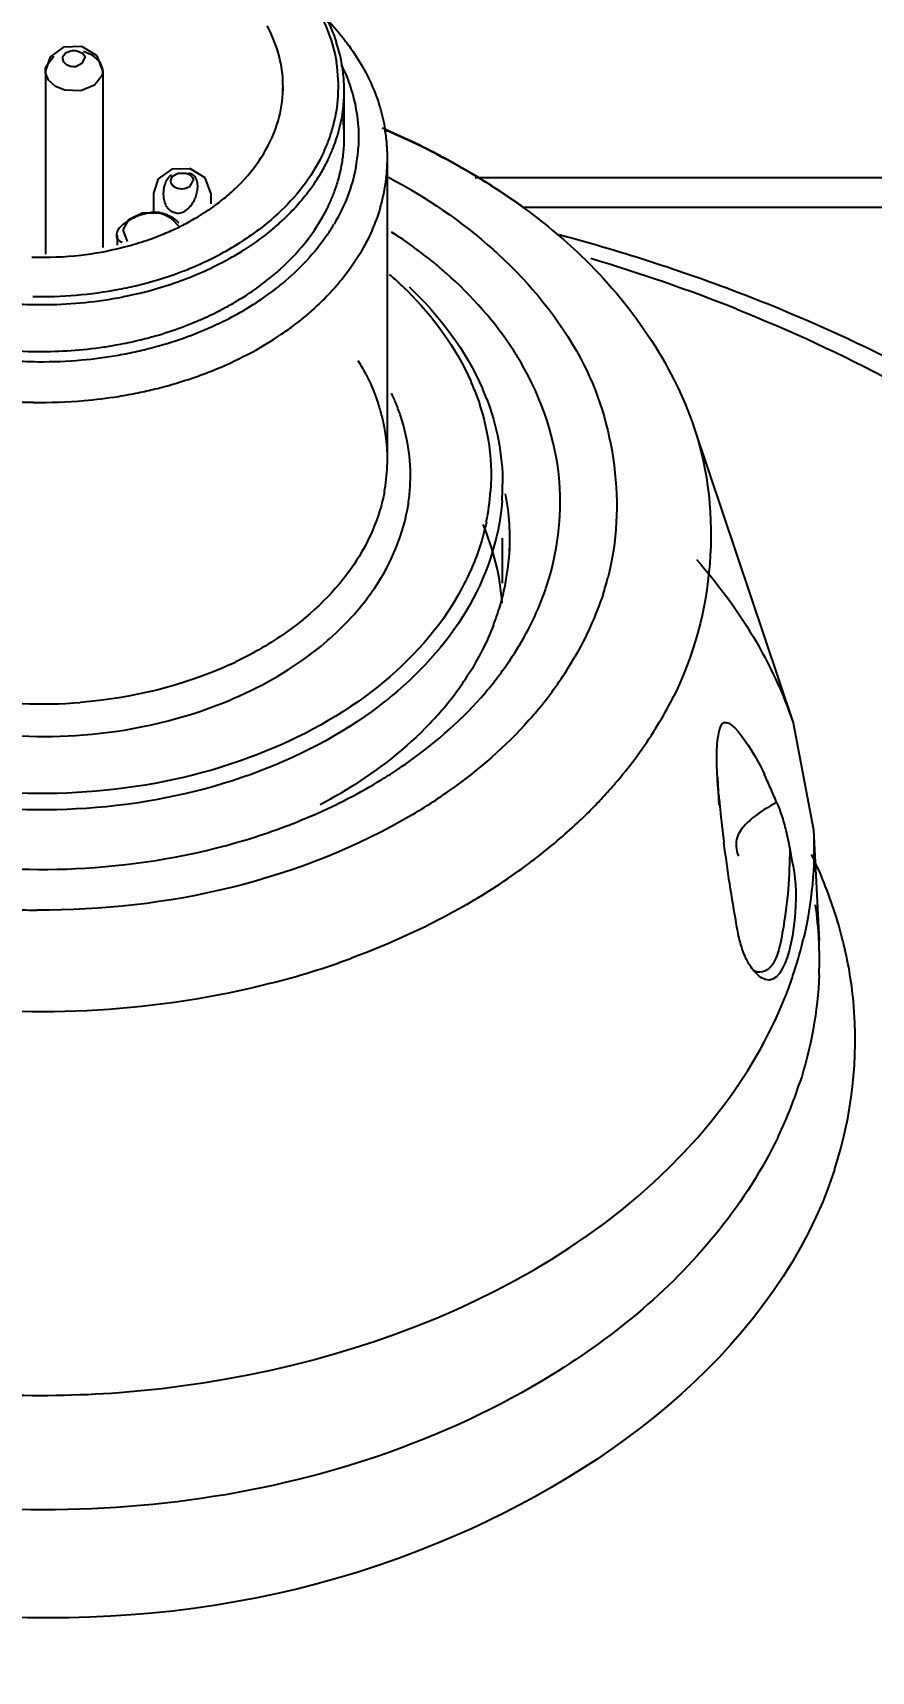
# Model space of a CAD drawing. Header units: millimetres. Extents: x 0 to 10500, y 0 to 7425.
# Drawn here: x 6885.64 to 6900.19, y 4803.31 to 4831.74 of the extents above; entities that cross this region are included whole.
import ezdxf

# ---------------------------------------------------------------- set-up
doc = ezdxf.new("R2010")
doc.units = ezdxf.units.MM
doc.header["$LTSCALE"] = 577.5
doc.layers.get('0').update_dxf_attribs({"linetype": 'CONTINUOUS'})
doc.styles.add('TEXTSTYLE_2', font='txt', dxfattribs={"width": 0.8})
doc.styles.add('TEXTSTYLE_3', font='txt')
doc.dimstyles.new('DIMSTYLE_1', dxfattribs={"dimtxt": 75, "dimasz": 3.5, "dimexe": 1.5, "dimexo": 1.5, "dimgap": 18.75, "dimtad": 1, "dimdec": 1, "dimtxsty": 'TEXTSTYLE_2', "dimblk": '_FILLED', "dimblk1": '_FILLED', "dimblk2": '_FILLED', "dimcen": 0.09, "dimadec": 1, "dimazin": 2, "dimtp": 0.1, "dimtm": 0.1, "dimtfac": 1, "dimtdec": 1, "dimtofl": 0, "dimtmove": 0, "dimatfit": 3, "dimldrblk": '_FILLED', "dimfxl": 1, "dimtolj": 1, "dimarcsym": 0})
doc.dimstyles.new('DIMSTYLE_2', dxfattribs={"dimtxt": 75, "dimasz": 3.5, "dimexe": 1.5, "dimexo": 1.5, "dimgap": 18.75, "dimtad": 1, "dimdec": 1, "dimtxsty": 'TEXTSTYLE_3', "dimblk": '_FILLED', "dimblk1": '_FILLED', "dimblk2": '_FILLED', "dimcen": 0.09, "dimadec": 1, "dimazin": 2, "dimtp": 0.1, "dimtm": 0.1, "dimtfac": 1, "dimtdec": 1, "dimtofl": 0, "dimtmove": 0, "dimatfit": 3, "dimldrblk": '_FILLED', "dimfxl": 1, "dimtolj": 1, "dimarcsym": 0})

# ---------------------------------------------------------------- blocks, each defined once
blk = doc.blocks.new('_FILLED')
at = {"color": 0, "linetype": 'ByBlock'}
blk.add_solid([(0, 0), (-1, 0.2143), (-1, -0.2143)], dxfattribs=at)
blk = doc.blocks.new('*D2')
at = {"color": 2, "linetype": 'Continuous', "transparency": 16777216}
for p, q in [((6517.065, 6087.821), (7463.502, 6087.821)), ((7463.502, 6087.821), (7483.752, 6087.821)), ((7482.252, 6087.821), (7482.252, 5215.996)), ((7482.252, 4344.171), (7482.252, 5215.996)), ((7017.542, 4344.171), (7463.502, 4344.171)), ((7463.502, 4344.171), (7483.752, 4344.171))]:
    blk.add_line(p, q, dxfattribs=at)
at = {"color": 2, "linetype": 'Continuous', "transparency": 16777216, "xscale": 3.5, "yscale": 3.5, "zscale": 3.5}
for p, rotation in [((7482.252, 6087.821), 90), ((7482.252, 4344.171), 270)]:
    blk.add_blockref('_FILLED', p, dxfattribs=dict(at, rotation=rotation))
at = {"color": 2, "linetype": 'Continuous', "transparency": 16777216, "insert": (7388.502, 5215.996), "char_height": 75, "width": 360, "attachment_point": 2, "rotation": 90, "line_spacing_factor": 0.9, "style": 'TEXTSTYLE_2'}
blk.add_mtext('(1743)', dxfattribs=at)
blk = doc.blocks.new('*D17')
at = {"color": 2, "linetype": 'Continuous', "transparency": 16777216}
for p, q in [((7146.126, 4918.703), (7146.126, 3926.057)), ((6009.296, 4317.671), (6009.296, 3926.057)), ((6009.296, 3926.057), (6009.296, 3905.807)), ((7146.126, 3926.057), (7146.126, 3905.807)), ((6009.296, 3907.307), (6577.711, 3907.307)), ((7146.126, 3907.307), (6577.711, 3907.307))]:
    blk.add_line(p, q, dxfattribs=at)
at = {"color": 2, "linetype": 'Continuous', "transparency": 16777216, "xscale": 3.5, "yscale": 3.5, "zscale": 3.5, "rotation": 180}
blk.add_blockref('_FILLED', (6009.296, 3907.307), dxfattribs=at)
at = {"color": 2, "linetype": 'Continuous', "transparency": 16777216, "xscale": 3.5, "yscale": 3.5, "zscale": 3.5}
blk.add_blockref('_FILLED', (7146.126, 3907.307), dxfattribs=at)
at = {"color": 2, "linetype": 'Continuous', "transparency": 16777216, "insert": (6577.711, 4001.057), "char_height": 75, "width": 300, "attachment_point": 2, "line_spacing_factor": 0.9, "style": 'TEXTSTYLE_3'}
blk.add_mtext('1137', dxfattribs=at)
blk = doc.blocks.new('*D25')
at = {"color": 2, "linetype": 'Continuous', "transparency": 16777216}
for p, q in [((6515.796, 4870.171), (7272.499, 4870.171)), ((7272.499, 4870.171), (7292.749, 4870.171)), ((7291.249, 4870.171), (7291.249, 4718.171)), ((7291.249, 4566.171), (7291.249, 4718.171)), ((6515.796, 4566.171), (7272.499, 4566.171)), ((7272.499, 4566.171), (7292.749, 4566.171))]:
    blk.add_line(p, q, dxfattribs=at)
at = {"color": 2, "linetype": 'Continuous', "transparency": 16777216, "xscale": 3.5, "yscale": 3.5, "zscale": 3.5}
for p, rotation in [((7291.249, 4870.171), 90), ((7291.249, 4566.171), 270)]:
    blk.add_blockref('_FILLED', p, dxfattribs=dict(at, rotation=rotation))
at = {"color": 2, "linetype": 'Continuous', "transparency": 16777216, "insert": (7197.499, 4718.171), "char_height": 75, "width": 75, "attachment_point": 2, "rotation": 90, "line_spacing_factor": 0.9, "style": 'TEXTSTYLE_3'}
blk.add_mtext('C', dxfattribs=at)

msp = doc.modelspace()

# ---------------------------------------------------------------- linework, layer by layer
at = {"color": 6, "linetype": 'Continuous'}
for p, q in [((6885.939, 4831.327), (6885.856, 4831.081)), ((6886.001, 4831.33), (6885.869, 4831.16)), ((6886.17, 4831.491), (6885.939, 4831.327)), ((6886.156, 4831.29), (6886.16, 4831.322)), ((6886.16, 4831.322), (6886.175, 4831.354)), ((6886.489, 4831.507), (6886.17, 4831.491)), ((6886.175, 4831.354), (6886.2, 4831.381)), ((6886.2, 4831.381), (6886.224, 4831.399)), ((6886.224, 4831.399), (6886.252, 4831.414)), ((6886.252, 4831.414), (6886.283, 4831.425)), ((6886.283, 4831.425), (6886.328, 4831.433)), ((6886.328, 4831.433), (6886.374, 4831.434)), ((6886.374, 4831.434), (6886.42, 4831.427)), ((6886.42, 4831.427), (6886.502, 4831.39)), ((6886.757, 4831.346), (6886.489, 4831.507)), ((6886.549, 4831.33), (6886.49, 4831.211)), ((6886.502, 4831.39), (6886.549, 4831.33)), ((6886.682, 4831.349), (6886.516, 4831.416)), ((6886.801, 4831.242), (6886.682, 4831.349)), ((6886.856, 4831.081), (6886.757, 4831.346)), ((6885.856, 4831.087), (6885.86, 4831.124)), ((6885.856, 4831.081), (6885.856, 4831.087)), ((6885.856, 4831.069), (6885.856, 4831.081)), ((6885.856, 4831.081), (6885.856, 4827.901)), ((6885.858, 4831.051), (6885.856, 4831.069)), ((6885.911, 4830.92), (6885.858, 4831.051)), ((6885.86, 4831.124), (6885.869, 4831.16)), ((6886.175, 4831.232), (6886.156, 4831.29)), ((6886.223, 4831.187), (6886.175, 4831.232)), ((6886.292, 4831.159), (6886.223, 4831.187)), ((6886.337, 4831.152), (6886.292, 4831.159)), ((6886.384, 4831.153), (6886.337, 4831.152)), ((6886.49, 4831.211), (6886.384, 4831.153)), ((6886.854, 4831.111), (6886.801, 4831.242)), ((6886.852, 4831.038), (6886.856, 4831.075)), ((6886.855, 4831.093), (6886.854, 4831.111)), ((6886.856, 4831.075), (6886.855, 4831.093)), ((6886.856, 4831.081), (6886.856, 4828.015)), ((6886.029, 4830.813), (6885.911, 4830.92)), ((6886.196, 4830.746), (6886.029, 4830.813)), ((6886.71, 4830.832), (6886.47, 4830.737)), ((6886.843, 4831.002), (6886.71, 4830.832)), ((6886.843, 4831.002), (6886.852, 4831.038)), ((6889.98, 4830.677), (6889.981, 4830.782)), ((6886.47, 4830.737), (6886.196, 4830.746)), ((6891.044, 4829.924), (6891.044, 4830.737)), ((6888.05, 4829.374), (6887.816, 4829.21)), ((6888.371, 4829.385), (6888.05, 4829.374)), ((6888.632, 4829.226), (6888.364, 4829.387)), ((6891.794, 4824.338), (6891.794, 4829.571)), ((6887.816, 4829.21), (6887.73, 4828.961)), ((6888.03, 4829.17), (6888.065, 4829.253)), ((6888.03, 4829.17), (6888.035, 4829.141)), ((6888.035, 4829.141), (6888.049, 4829.114)), ((6888.049, 4829.114), (6888.071, 4829.088)), ((6888.065, 4829.253), (6888.16, 4829.306)), ((6888.071, 4829.088), (6888.099, 4829.067)), ((6888.099, 4829.067), (6888.13, 4829.05)), ((6888.13, 4829.05), (6888.17, 4829.038)), ((6888.16, 4829.306), (6888.294, 4829.307)), ((6888.35, 4829.065), (6888.268, 4829.034)), ((6888.294, 4829.307), (6888.357, 4829.283)), ((6888.428, 4829.196), (6888.35, 4829.065)), ((6888.357, 4829.283), (6888.406, 4829.24)), ((6888.406, 4829.24), (6888.427, 4829.197)), ((6888.73, 4828.961), (6888.632, 4829.226)), ((6887.73, 4828.961), (6887.73, 4828.643)), ((6888.219, 4829.032), (6888.17, 4829.038)), ((6888.268, 4829.034), (6888.219, 4829.032)), ((6888.73, 4828.961), (6888.73, 4828.775)), ((6887.209, 4828.326), (6887.309, 4828.508)), ((6887.309, 4828.508), (6887.536, 4828.62)), ((6887.536, 4828.62), (6887.835, 4828.619)), ((6887.835, 4828.619), (6887.933, 4828.586)), ((6887.898, 4828.607), (6887.867, 4828.615)), ((6887.926, 4828.598), (6887.898, 4828.607)), ((6887.952, 4828.59), (6887.926, 4828.598)), ((6887.933, 4828.586), (6888.018, 4828.539)), ((6887.974, 4828.581), (6887.952, 4828.59)), ((6887.995, 4828.572), (6887.974, 4828.581)), ((6888.013, 4828.563), (6887.995, 4828.572)), ((6888.03, 4828.554), (6888.013, 4828.563)), ((6888.018, 4828.539), (6888.086, 4828.479)), ((6888.044, 4828.546), (6888.03, 4828.554)), ((6888.058, 4828.538), (6888.044, 4828.546)), ((6888.07, 4828.531), (6888.058, 4828.538)), ((6888.081, 4828.524), (6888.07, 4828.531)), ((6888.09, 4828.517), (6888.081, 4828.524)), ((6888.086, 4828.479), (6888.189, 4828.363)), ((6888.099, 4828.511), (6888.09, 4828.517)), ((6888.107, 4828.505), (6888.099, 4828.511)), ((6888.114, 4828.499), (6888.107, 4828.505)), ((6888.121, 4828.494), (6888.114, 4828.499)), ((6888.127, 4828.489), (6888.121, 4828.494)), ((6888.132, 4828.484), (6888.127, 4828.489)), ((6888.137, 4828.48), (6888.132, 4828.484)), ((6888.141, 4828.476), (6888.137, 4828.48)), ((6887.108, 4828.056), (6887.108, 4828.23)), ((6887.28, 4828.123), (6887.209, 4828.326)), ((6888.145, 4828.472), (6888.141, 4828.476)), ((6888.149, 4828.469), (6888.145, 4828.472)), ((6888.152, 4828.465), (6888.149, 4828.469)), ((6888.155, 4828.462), (6888.152, 4828.465)), ((6888.157, 4828.46), (6888.155, 4828.462)), ((6888.16, 4828.457), (6888.157, 4828.46)), ((6888.162, 4828.455), (6888.16, 4828.457)), ((6888.164, 4828.453), (6888.162, 4828.455)), ((6888.166, 4828.451), (6888.164, 4828.453)), ((6888.168, 4828.449), (6888.166, 4828.451)), ((6888.169, 4828.447), (6888.168, 4828.449)), ((6888.17, 4828.446), (6888.169, 4828.447)), ((6897.12, 4824.884), (6898.837, 4819.766)), ((6893.794, 4822.193), (6893.794, 4822.97)), ((6893.919, 4822.745), (6893.919, 4822.97)), ((6898.837, 4819.766), (6899.191, 4817.909)), ((6897.551, 4818.338), (6897.527, 4818.825)), ((6899.191, 4817.909), (6899.286, 4815.99)), ((6898.113, 4815.517), (6898.106, 4815.527))]:
    msp.add_line(p, q, dxfattribs=at)
at = {"color": 7, "linetype": 'Continuous'}
for p, q in [((6893.315, 4829.234), (6914.582, 4829.234)), ((6894.132, 4828.716), (6914.513, 4828.716))]:
    msp.add_line(p, q, dxfattribs=at)
at = {"color": 6, "linetype": 'Continuous'}
for centre, radius, start, end in [((6887.556, 4828.884), 4.436, 39.4598, 45.7401), ((6887.779, 4829.071), 4.145, 36.8627, 39.4171), ((6888.332, 4830.727), 2.713, 4.7487, 18.4882), ((6888.365, 4830.81), 2.578, 356.1188, 9.4238), ((6888.18, 4829.818), 3.131, 23.6449, 25.9082), ((6887.869, 4830.809), 2.112, 356.7212, 359.2888), ((6887.874, 4830.809), 2.107, 359.289, 2.6465), ((6888.409, 4830.736), 2.635, 0.0185, 4.6904), ((6887.823, 4830.814), 2.158, 341.9062, 356.6657), ((6888.29, 4830.816), 2.654, 345.2324, 356.0968), ((6888.42, 4830.737), 2.624, 353.2723, 0.0165), ((6888.273, 4830.764), 2.773, 340.9948, 349.0098), ((6888.383, 4830.741), 2.662, 349.0401, 353.2655), ((6888.432, 4829.925), 2.612, 0.0087, 6.9881), ((6888.179, 4830.844), 2.769, 339.9998, 345.2627), ((6888.422, 4829.925), 2.622, 356.063, 0.0013), ((6886.659, 4818.134), 12.973, 62.1608, 67.1119), ((6888.732, 4829.564), 3.062, 7.1845, 9.4448), ((6886.598, 4817.811), 13.284, 66.1633, 67.1114), ((6888.758, 4829.567), 3.036, 4.7417, 7.1845), ((6886.828, 4818.321), 12.724, 62.7849, 66.1814), ((6888.074, 4830.882), 2.88, 335.5613, 339.9981), ((6888.071, 4830.837), 2.988, 334.3792, 338.1927), ((6888.155, 4830.803), 2.898, 338.1983, 341.03), ((6888.372, 4829.93), 2.672, 351.1087, 353.6144), ((6888.397, 4829.927), 2.647, 353.6148, 356.0647), ((6888.534, 4829.925), 2.76, 351.3957, 356.0863), ((6888.788, 4829.569), 3.006, 0.0272, 4.7446), ((6887.922, 4830.911), 3.155, 329.8056, 332.0755), ((6887.988, 4830.876), 3.08, 332.0755, 334.3864), ((6888.311, 4829.94), 2.734, 344.2872, 351.0905), ((6888.486, 4829.932), 2.808, 349.3473, 351.4026), ((6888.798, 4829.57), 2.996, 353.4923, 355.7804), ((6888.809, 4829.569), 2.985, 355.7833, 0.0248), ((6887.177, 4819.1), 11.876, 54.9785, 62.1929), ((6887.749, 4831.015), 3.357, 323.2103, 329.7549), ((6888.212, 4829.968), 2.837, 339.3309, 344.2949), ((6888.739, 4829.578), 3.056, 348.0449, 353.4808), ((6888.122, 4830.002), 2.933, 335.4344, 339.3354), ((6888.644, 4829.597), 3.153, 343.6804, 348.0482), ((6887.606, 4819.736), 11.109, 54.0293, 54.9094), ((6886.269, 4832.273), 4.341, 296.9966, 300.5461), ((6886.365, 4832.108), 4.15, 300.5538, 302.9104), ((6886.467, 4831.951), 3.964, 302.9056, 305.801), ((6887.063, 4831.62), 4.274, 309.9117, 313.0847), ((6886.082, 4832.672), 4.782, 290.4515, 293.8298), ((6886.171, 4832.466), 4.558, 293.8496, 295.58), ((6886.204, 4832.397), 4.482, 295.5806, 297.0088), ((6887.897, 4830.182), 3.452, 325.7229, 329.3306), ((6887.208, 4821.079), 8.581, 56.2082, 57.123), ((6887.512, 4821.52), 8.046, 50.4915, 56.2606), ((6886.665, 4797.8), 31.499, 68.7324, 75.078), ((6885.818, 4833.516), 5.668, 276.5962, 283.9279), ((6885.87, 4833.296), 5.442, 283.9523, 286.0893), ((6885.946, 4833.039), 5.174, 286.0675, 290.4422), ((6886.198, 4832.901), 5.678, 297.8477, 302.3747), ((6886.463, 4832.451), 5.3, 299.0901, 301.9725), ((6888.25, 4821.958), 8.077, 47.401, 48.2186), ((6885.795, 4833.728), 5.881, 268.3027, 276.5762), ((6885.979, 4833.564), 6.374, 290.174, 292.4686), ((6886.038, 4833.422), 6.22, 292.4731, 293.5639), ((6885.863, 4833.546), 6.404, 294.5515, 295.5037), ((6886.248, 4832.859), 5.762, 293.8488, 295.6902), ((6885.93, 4833.406), 6.249, 295.5019, 296.8689), ((6886.301, 4832.749), 5.639, 295.6908, 297.2895), ((6886.006, 4833.256), 6.082, 296.8703, 297.8886), ((6886.363, 4832.629), 5.504, 297.2884, 299.0974), ((6886.997, 4830.886), 4.377, 308.3668, 312.2057), ((6887.87, 4821.964), 7.476, 48.5993, 50.4391), ((6886.796, 4799.123), 29.942, 68.3189, 73.4463), ((6885.856, 4833.937), 6.767, 280.9227, 283.7656), ((6885.886, 4833.827), 6.653, 283.7468, 290.1521), ((6885.975, 4833.551), 6.505, 285.8129, 290.1386), ((6886.074, 4833.273), 6.21, 290.1594, 291.5788), ((6886.127, 4833.14), 6.067, 291.5801, 292.6478), ((6886.179, 4833.015), 5.932, 292.6472, 293.8495), ((6886.696, 4831.272), 4.867, 302.1229, 308.327), ((6886.962, 4831.039), 4.727, 307.4569, 309.4087), ((6887.718, 4822.786), 6.292, 46.7661, 49.1623), ((6887.861, 4822.94), 6.082, 45.4477, 46.7586), ((6885.795, 4834.402), 7.377, 261.6942, 270.0993), ((6885.806, 4834.247), 7.081, 268.6326, 280.8517), ((6885.798, 4834.35), 7.325, 270.0829, 280.3385), ((6885.852, 4834.02), 6.99, 280.3841, 281.5234), ((6885.871, 4833.929), 6.897, 281.5233, 283.3324), ((6885.899, 4833.813), 6.779, 283.3296, 285.8287), ((6886.455, 4831.649), 5.313, 299.8194, 301.0238), ((6886.509, 4831.56), 5.209, 301.0239, 302.1817), ((6886.642, 4831.483), 5.274, 300.5618, 305.3892), ((6886.853, 4831.181), 4.906, 305.4227, 307.4544), ((6886.195, 4832.165), 5.891, 292.4161, 293.8481), ((6886.257, 4832.025), 5.739, 293.8489, 295.7258), ((6886.309, 4831.917), 5.619, 295.726, 297.4416), ((6886.361, 4831.818), 5.507, 297.4429, 298.7108), ((6886.396, 4831.897), 5.756, 296.3375, 300.5725), ((6886.407, 4831.734), 5.411, 298.7112, 299.8198), ((6885.974, 4832.749), 6.517, 285.9139, 290.1139), ((6886.103, 4832.39), 6.134, 290.1308, 292.4107), ((6886.142, 4832.432), 6.348, 290.1127, 294.4127), ((6886.257, 4832.174), 6.065, 294.4293, 296.3587), ((6886.591, 4831.474), 5.994, 297.5775, 304.2252), ((6886.904, 4831.004), 5.429, 304.2859, 307.1687), ((6885.792, 4833.586), 7.375, 264.0749, 269.5279), ((6885.797, 4833.559), 7.347, 269.4898, 278.398), ((6885.83, 4833.301), 7.087, 278.439, 280.4685), ((6885.846, 4833.218), 7.003, 280.465, 283.4207), ((6885.846, 4833.401), 7.362, 280.0142, 282.6348), ((6885.888, 4833.213), 7.17, 282.6343, 285.1061), ((6885.875, 4833.094), 6.875, 283.4246, 284.7757), ((6885.9, 4832.999), 6.777, 284.776, 285.9354), ((6885.986, 4832.861), 6.804, 285.0808, 290.0973), ((6889.291, 4823.2), 5.585, 30.5179, 32.7837), ((6885.791, 4833.768), 7.733, 261.8509, 269.557), ((6885.797, 4833.804), 7.769, 269.5151, 275.0729), ((6885.816, 4833.576), 7.54, 275.0857, 280.0092), ((6886.266, 4832.089), 6.689, 291.7959, 297.6007), ((6885.993, 4832.811), 7.461, 285.039, 289.4082), ((6886.118, 4832.449), 7.078, 289.4281, 291.8313), ((6889.268, 4823.944), 4.342, 21.7493, 23.6417), ((6885.792, 4833.781), 8.452, 262.3611, 269.0223), ((6885.797, 4833.815), 8.487, 268.9911, 274.9346), ((6885.815, 4833.576), 8.247, 274.9512, 279.1344), ((6885.839, 4833.427), 8.096, 279.1368, 281.6016), ((6885.873, 4833.259), 7.925, 281.6018, 283.7631), ((6885.91, 4833.106), 7.767, 283.7657, 285.0609), ((6888.58, 4823.934), 3.634, 22.2215, 25.3699), ((6889.375, 4823.807), 4.434, 21.0327, 23.414), ((6888.625, 4824.308), 3.172, 14.6793, 18.4296), ((6888.685, 4824.323), 3.11, 10.608, 14.6793), ((6888.717, 4823.989), 3.486, 18.2884, 22.226), ((6888.726, 4824.331), 3.068, 7.8687, 10.6043), ((6888.768, 4824.337), 3.026, 0.0892, 7.8779), ((6888.786, 4824.337), 3.008, 351.2918, 0.0176), ((6888.751, 4824.342), 3.043, 349.2448, 351.2953), ((6888.98, 4824.055), 3.214, 351.3051, 356.379), ((6889.648, 4824.06), 3.946, 348.2072, 356.0693), ((6889.814, 4823.912), 3.98, 355.7833, 0.0248), ((6889.809, 4822.967), 4.11, 7.0548, 10.8774), ((6889.846, 4822.973), 4.073, 359.9609, 7.0468), ((6889.826, 4822.972), 4.093, 357.2981, 359.9631), ((6889.78, 4822.975), 4.139, 349.0358, 357.2858), ((6889.039, 4824.268), 4.593, 329.3083, 336.1487), ((6890.107, 4823.712), 5.695, 342.4997, 345.464), ((6887.98, 4824.534), 4.334, 319.2469, 325.9895), ((6889.698, 4822.991), 4.223, 344.1932, 349.0441), ((6889.912, 4823.676), 4.893, 338.6334, 341.6284), ((6887.564, 4824.894), 4.884, 312.2307, 319.2385), ((6889.546, 4823.038), 4.381, 338.908, 341.9316), ((6889.641, 4823.006), 4.281, 341.939, 344.1987), ((6887.191, 4825.302), 5.437, 306.5507, 312.2544), ((6886.286, 4826.823), 6.65, 294.6966, 295.6328), ((6887.008, 4825.541), 5.737, 305.4853, 306.5924), ((6889.454, 4824.136), 6.456, 322.014, 330.0672), ((6888.609, 4823.542), 5.449, 319.6219, 327.3701), ((6888.758, 4824.348), 6.234, 319.4368, 322.6336), ((6888.896, 4824.242), 6.06, 322.6447, 323.4979), ((6888.982, 4824.178), 5.952, 323.4952, 325.2627), ((6885.795, 4828.54), 8.445, 260.8072, 274.5272), ((6887.451, 4825.588), 6.942, 307.1814, 308.5362), ((6888.26, 4823.833), 5.903, 316.3312, 319.668), ((6889.1, 4824.411), 6.904, 318.2518, 322.0319), ((6890.367, 4823.454), 7.163, 327.5942, 331.7822), ((6890.605, 4823.325), 6.893, 331.7996, 333.3405), ((6889.996, 4823.691), 7.604, 323.2213, 327.5913), ((6887.33, 4825.913), 8.36, 303.7811, 305.397), ((6889.629, 4823.964), 8.061, 319.4668, 323.2265), ((6887.184, 4826.133), 8.624, 301.5643, 303.7781), ((6885.528, 4813.013), 14.087, 23.5772, 24.6093), ((6886.797, 4825.685), 8.273, 297.557, 301.553), ((6887.472, 4826.224), 9.348, 303.5033, 305.3213), ((6889.352, 4824.199), 8.424, 317.1648, 319.4772), ((6916.073, 4820.207), 18.605, 185.1686, 185.9725), ((6883.284, 4812.033), 16.536, 22.5995, 23.5812), ((6887.234, 4826.585), 9.781, 300.7311, 303.4963), ((6888.91, 4824.622), 9.037, 313.5457, 315.2705), ((6889.131, 4824.404), 8.726, 315.2696, 317.1654), ((6923.006, 4820.886), 25.571, 185.8688, 187.1809), ((6886.226, 4828.039), 10.76, 286.8228, 293.5289), ((6888.462, 4825.104), 9.694, 307.9594, 313.5009), ((6888.049, 4825.622), 10.356, 306.3481, 308.0025), ((6891.922, 4813.984), 8.037, 22.4677, 25.8024), ((6885.796, 4829.915), 12.691, 261.6966, 273.3844), ((6887.615, 4826.228), 11.101, 300.0244, 306.2954), ((6892.289, 4814.131), 7.641, 14.0229, 22.5017), ((6892.54, 4815.66), 6.753, 2.801, 8.0772), ((6885.8, 4830.312), 13.795, 268.0589, 269.6211), ((6892.152, 4817.636), 7.052, 341.9315, 346.8234), ((6892.532, 4815.661), 6.762, 357.7864, 2.7946), ((6892.706, 4814.238), 7.211, 5.5039, 13.9954), ((6886.175, 4829.268), 14.474, 284.3907, 290.1356), ((6891.988, 4817.688), 7.224, 339.7434, 341.9363), ((6891.993, 4815.782), 7.317, 338.4663, 341.929), ((6891.671, 4815.91), 7.664, 334.271, 338.46)]:
    msp.add_arc(centre, radius, start, end, dxfattribs=at)
for points in [[(6890.546, 4832.211), (6890.723, 4831.911), (6890.852, 4831.575), (6890.909, 4831.232)], [(6889.979, 4830.906), (6889.964, 4831.239), (6889.863, 4831.574), (6889.705, 4831.866)], [(6891.048, 4831.074), (6891.23, 4830.659), (6891.318, 4830.188), (6891.288, 4829.737)], [(6889.209, 4829.095), (6889.503, 4829.387), (6889.747, 4829.75), (6889.875, 4830.143)], [(6890.696, 4829.691), (6890.519, 4829.302), (6890.254, 4828.947), (6889.944, 4828.652)], [(6892.647, 4829.637), (6893.163, 4829.371), (6893.662, 4829.068), (6894.132, 4828.727)], [(6891.246, 4829.413), (6891.181, 4829.065), (6891.047, 4828.726), (6890.867, 4828.421)], [(6891.815, 4829.235), (6892.465, 4828.889), (6893.083, 4828.471), (6893.631, 4827.98)], [(6889.937, 4827.644), (6890.288, 4827.963), (6890.593, 4828.351), (6890.789, 4828.782)], [(6894.132, 4828.727), (6894.489, 4828.467), (6894.832, 4828.185), (6895.152, 4827.879)], [(6890.75, 4828.238), (6890.532, 4827.918), (6890.261, 4827.632), (6889.962, 4827.387)], [(6893.717, 4827.903), (6894.282, 4827.384), (6894.78, 4826.773), (6895.144, 4826.097)], [(6895.152, 4827.879), (6896.015, 4827.053), (6896.74, 4826.016), (6897.12, 4824.884)], [(6890.92, 4827.365), (6890.701, 4827.111), (6890.451, 4826.881), (6890.183, 4826.678)], [(6893.986, 4826.224), (6893.664, 4826.725), (6893.26, 4827.178), (6892.813, 4827.571)], [(6892.128, 4827.274), (6892.589, 4826.82), (6892.986, 4826.279), (6893.245, 4825.686)], [(6892.169, 4827.332), (6892.699, 4826.837), (6893.156, 4826.235), (6893.444, 4825.569)], [(6903.286, 4824.48), (6901.663, 4825.557), (6899.905, 4826.446), (6898.091, 4827.154)], [(6897.858, 4826.947), (6899.705, 4826.211), (6901.491, 4825.276), (6903.118, 4824.133)], [(6894.78, 4823.947), (6894.722, 4824.677), (6894.473, 4825.405), (6894.102, 4826.036)], [(6895.144, 4826.097), (6895.75, 4824.969), (6895.941, 4823.523), (6895.62, 4822.283)], [(6893.301, 4825.553), (6893.521, 4825), (6893.625, 4824.384), (6893.585, 4823.789)], [(6893.514, 4825.399), (6893.694, 4824.928), (6893.794, 4824.417), (6893.794, 4823.914)], [(6892.187, 4823.852), (6892.214, 4824.265), (6892.156, 4824.69), (6892.027, 4825.083)], [(6897.12, 4824.884), (6897.614, 4823.409), (6897.462, 4821.622), (6896.764, 4820.232)], [(6894.556, 4822.134), (6894.748, 4822.712), (6894.828, 4823.34), (6894.78, 4823.947)], [(6891.741, 4823.774), (6891.656, 4823.326), (6891.465, 4822.89), (6891.21, 4822.512)], [(6891.573, 4822.11), (6891.865, 4822.545), (6892.078, 4823.051), (6892.157, 4823.569)], [(6893.783, 4823.619), (6893.734, 4822.95), (6893.504, 4822.281), (6893.159, 4821.705)], [(6893.785, 4821.845), (6893.754, 4822.312), (6893.638, 4822.778), (6893.455, 4823.209)], [(6891.21, 4822.512), (6890.903, 4822.056), (6890.494, 4821.663), (6890.047, 4821.345)], [(6897.16, 4822.603), (6897.888, 4821.78), (6898.488, 4820.808), (6898.837, 4819.766)], [(6895.538, 4822), (6895.412, 4821.624), (6895.247, 4821.259), (6895.049, 4820.915)], [(6892.988, 4821.923), (6892.619, 4821.3), (6892.102, 4820.756), (6891.527, 4820.315)], [(6893.159, 4821.705), (6892.803, 4821.112), (6892.317, 4820.589), (6891.776, 4820.158)], [(6893.874, 4820.786), (6894.113, 4821.13), (6894.316, 4821.503), (6894.469, 4821.894)], [(6890.047, 4821.345), (6889.768, 4821.147), (6889.47, 4820.975), (6889.163, 4820.827)], [(6888.834, 4820.073), (6889.364, 4820.276), (6889.877, 4820.54), (6890.339, 4820.869)], [(6889.064, 4820.781), (6888.251, 4820.407), (6887.354, 4820.192), (6886.462, 4820.122)], [(6891.527, 4820.315), (6890.882, 4819.821), (6890.145, 4819.438), (6889.383, 4819.158)], [(6892.173, 4819.099), (6892.657, 4819.443), (6893.108, 4819.843), (6893.494, 4820.294)], [(6886.519, 4819.559), (6887.307, 4819.621), (6888.096, 4819.791), (6888.834, 4820.073)], [(6891.647, 4820.057), (6890.979, 4819.55), (6890.216, 4819.159), (6889.428, 4818.874)], [(6897.573, 4819.691), (6897.688, 4820.044), (6898.181, 4819.217), (6898.335, 4818.88)], [(6892.53, 4819.757), (6892.116, 4819.323), (6891.637, 4818.948), (6891.126, 4818.635)], [(6894.251, 4819.814), (6893.843, 4819.357), (6893.376, 4818.95), (6892.877, 4818.597)], [(6884.356, 4819.645), (6885.069, 4819.535), (6885.8, 4819.502), (6886.519, 4819.559)], [(6889.383, 4819.158), (6887.704, 4818.543), (6885.806, 4818.393), (6884.042, 4818.681)], [(6889.428, 4818.874), (6887.719, 4818.257), (6885.79, 4818.109), (6883.997, 4818.401)], [(6890.521, 4818.173), (6890.927, 4818.35), (6891.321, 4818.554), (6891.698, 4818.785)], [(6892.232, 4818.178), (6890.304, 4817.031), (6887.953, 4816.502), (6885.709, 4816.517)], [(6886.545, 4817.247), (6887.489, 4817.302), (6888.435, 4817.465), (6889.34, 4817.739)], [(6897.856, 4816.258), (6897.772, 4816.734), (6897.696, 4817.211), (6897.636, 4817.69)], [(6899.191, 4817.909), (6899.222, 4817.28), (6899.162, 4816.641), (6899.019, 4816.028)], [(6893.17, 4816.616), (6892.53, 4816.245), (6891.852, 4815.934), (6891.158, 4815.679)], [(6899.289, 4815.399), (6899.264, 4814.761), (6899.147, 4814.12), (6898.949, 4813.512)], [(6889.772, 4815.248), (6887.816, 4814.745), (6885.727, 4814.629), (6883.723, 4814.884)], [(6897.632, 4813.13), (6898.102, 4813.756), (6898.495, 4814.453), (6898.766, 4815.187)], [(6899.555, 4812.01), (6899.859, 4812.941), (6899.977, 4813.955), (6899.883, 4814.93)], [(6898.575, 4812.583), (6898.3, 4812.013), (6897.955, 4811.474), (6897.562, 4810.979)]]:
    msp.add_open_spline(points, degree=3, dxfattribs=at)
for points, knots in [([(6890.695, 4832.069), (6890.737, 4831.991), (6890.814, 4831.834), (6890.877, 4831.67), (6890.905, 4831.588)], [0, 0, 0, 0, 0.504402, 1, 1, 1, 1]), ([(6891.095, 4831.558), (6891.183, 4831.441), (6891.343, 4831.2), (6891.475, 4830.943), (6891.531, 4830.812)], [0, 0, 0, 0, 0.507327, 1, 1, 1, 1]), ([(6891.531, 4830.812), (6891.583, 4830.692), (6891.673, 4830.447), (6891.732, 4830.193), (6891.753, 4830.066)], [0, 0, 0, 0, 0.50431, 1, 1, 1, 1]), ([(6887.909, 4828.96), (6887.909, 4828.987), (6887.914, 4829.042), (6887.927, 4829.095), (6887.936, 4829.12)], [0, 0, 0, 0, 0.505582, 1, 1, 1, 1]), ([(6887.936, 4829.12), (6887.946, 4829.152), (6887.973, 4829.212), (6888.017, 4829.262), (6888.043, 4829.28)], [0, 0, 0, 0, 0.523463, 1, 1, 1, 1]), ([(6888.484, 4829.186), (6888.474, 4829.216), (6888.439, 4829.274), (6888.375, 4829.3), (6888.343, 4829.306)], [0, 0, 0, 0, 0.485791, 1, 1, 1, 1]), ([(6888.491, 4828.986), (6888.498, 4829.02), (6888.505, 4829.088), (6888.495, 4829.156), (6888.484, 4829.186)], [0, 0, 0, 0, 0.526514, 1, 1, 1, 1]), ([(6888.786, 4828.737), (6888.862, 4828.792), (6889.008, 4828.905), (6889.145, 4829.03), (6889.209, 4829.095)], [0, 0, 0, 0, 0.506914, 1, 1, 1, 1]), ([(6887.949, 4828.753), (6887.934, 4828.784), (6887.913, 4828.852), (6887.908, 4828.923), (6887.909, 4828.96)], [0, 0, 0, 0, 0.486811, 1, 1, 1, 1]), ([(6888.321, 4828.682), (6888.342, 4828.7), (6888.382, 4828.741), (6888.413, 4828.789), (6888.427, 4828.814)], [0, 0, 0, 0, 0.489124, 1, 1, 1, 1]), ([(6888.427, 4828.814), (6888.442, 4828.841), (6888.468, 4828.897), (6888.485, 4828.956), (6888.491, 4828.985)], [0, 0, 0, 0, 0.503565, 1, 1, 1, 1]), ([(6890.437, 4829.005), (6890.37, 4828.915), (6890.226, 4828.74), (6890.067, 4828.578), (6889.983, 4828.499)], [0, 0, 0, 0, 0.492823, 1, 1, 1, 1]), ([(6887.5, 4828.576), (6887.461, 4828.562), (6887.385, 4828.531), (6887.314, 4828.492), (6887.28, 4828.471)], [0, 0, 0, 0, 0.50925, 1, 1, 1, 1]), ([(6887.867, 4828.615), (6887.81, 4828.629), (6887.683, 4828.628), (6887.562, 4828.597), (6887.5, 4828.576)], [0, 0, 0, 0, 0.466806, 1, 1, 1, 1]), ([(6888.004, 4828.675), (6887.993, 4828.686), (6887.972, 4828.71), (6887.956, 4828.738), (6887.949, 4828.753)], [0, 0, 0, 0, 0.491658, 1, 1, 1, 1]), ([(6888.118, 4828.617), (6888.096, 4828.62), (6888.054, 4828.634), (6888.019, 4828.66), (6888.004, 4828.675)], [0, 0, 0, 0, 0.510739, 1, 1, 1, 1]), ([(6888.118, 4828.617), (6888.153, 4828.611), (6888.229, 4828.618), (6888.293, 4828.658), (6888.321, 4828.682)], [0, 0, 0, 0, 0.494225, 1, 1, 1, 1]), ([(6889.944, 4828.652), (6889.839, 4828.551), (6889.611, 4828.358), (6889.367, 4828.187), (6889.239, 4828.106)], [0, 0, 0, 0, 0.49129, 1, 1, 1, 1]), ([(6891.67, 4828.712), (6891.629, 4828.574), (6891.529, 4828.299), (6891.394, 4828.04), (6891.318, 4827.914)], [0, 0, 0, 0, 0.493615, 1, 1, 1, 1]), ([(6887.28, 4828.471), (6887.226, 4828.437), (6887.138, 4828.373), (6887.081, 4828.262), (6887.088, 4828.217)], [0, 0, 0, 0, 0.58513, 1, 1, 1, 1]), ([(6887.088, 4828.217), (6887.091, 4828.195), (6887.117, 4828.146), (6887.163, 4828.117), (6887.19, 4828.104)], [0, 0, 0, 0, 0.427037, 1, 1, 1, 1]), ([(6889.805, 4828.342), (6889.722, 4828.272), (6889.547, 4828.137), (6889.364, 4828.014), (6889.269, 4827.955)], [0, 0, 0, 0, 0.493898, 1, 1, 1, 1]), ([(6891.318, 4827.914), (6891.26, 4827.818), (6891.135, 4827.629), (6890.994, 4827.452), (6890.92, 4827.365)], [0, 0, 0, 0, 0.493875, 1, 1, 1, 1]), ([(6891.28, 4826.056), (6891.354, 4825.938), (6891.487, 4825.696), (6891.591, 4825.44), (6891.634, 4825.31)], [0, 0, 0, 0, 0.506358, 1, 1, 1, 1]), ([(6893.511, 4823.253), (6893.481, 4823.11), (6893.405, 4822.824), (6893.299, 4822.547), (6893.239, 4822.41)], [0, 0, 0, 0, 0.495976, 1, 1, 1, 1]), ([(6893.634, 4821.461), (6893.577, 4821.313), (6893.445, 4821.02), (6893.285, 4820.741), (6893.198, 4820.604)], [0, 0, 0, 0, 0.493904, 1, 1, 1, 1]), ([(6897.522, 4818.822), (6897.512, 4818.982), (6897.504, 4819.273), (6897.533, 4819.567), (6897.573, 4819.691)], [0, 0, 0, 0, 0.551106, 1, 1, 1, 1]), ([(6897.544, 4818.531), (6897.539, 4818.58), (6897.531, 4818.676), (6897.525, 4818.773), (6897.522, 4818.822)], [0, 0, 0, 0, 0.498844, 1, 1, 1, 1]), ([(6898.55, 4818.387), (6898.406, 4818.305), (6898.142, 4818.152), (6897.91, 4817.914), (6897.866, 4817.777)], [0, 0, 0, 0, 0.536577, 1, 1, 1, 1]), ([(6898.55, 4818.387), (6898.565, 4818.354), (6898.595, 4818.281), (6898.621, 4818.206), (6898.634, 4818.167)], [0, 0, 0, 0, 0.470955, 1, 1, 1, 1]), ([(6898.634, 4818.167), (6898.663, 4818.077), (6898.717, 4817.885), (6898.759, 4817.689), (6898.778, 4817.586)], [0, 0, 0, 0, 0.472362, 1, 1, 1, 1]), ([(6897.866, 4817.777), (6897.85, 4817.728), (6897.835, 4817.616), (6897.866, 4817.508), (6897.89, 4817.455)], [0, 0, 0, 0, 0.471262, 1, 1, 1, 1]), ([(6898.778, 4817.586), (6898.775, 4817.095), (6898.737, 4816.477), (6898.519, 4815.459), (6898.258, 4815.438)], [0, 0, 0, 0, 0.652574, 1, 1, 1, 1]), ([(6898.778, 4817.586), (6898.83, 4817.298), (6898.987, 4816.702), (6898.69, 4815.069), (6898.278, 4815.35)], [0, 0, 0, 0, 0.369684, 1, 1, 1, 1]), ([(6897.916, 4815.969), (6897.904, 4816.015), (6897.881, 4816.111), (6897.864, 4816.208), (6897.856, 4816.258)], [0, 0, 0, 0, 0.487969, 1, 1, 1, 1]), ([(6898.106, 4815.527), (6898.064, 4815.586), (6897.99, 4815.731), (6897.939, 4815.884), (6897.916, 4815.969)], [0, 0, 0, 0, 0.453843, 1, 1, 1, 1]), ([(6898.278, 4815.35), (6898.246, 4815.372), (6898.184, 4815.427), (6898.131, 4815.492), (6898.106, 4815.527)], [0, 0, 0, 0, 0.473168, 1, 1, 1, 1]), ([(6898.258, 4815.438), (6898.232, 4815.436), (6898.172, 4815.45), (6898.131, 4815.493), (6898.113, 4815.518)], [0, 0, 0, 0, 0.45847, 1, 1, 1, 1]), ([(6882.782, 4808.342), (6884.218, 4808.108), (6889.498, 4807.845), (6895.307, 4810.035), (6897.632, 4813.13)], [0, 0, 0, 0, 0.273095, 1, 1, 1, 1]), ([(6899.555, 4812.01), (6898.579, 4809.017), (6892.294, 4804.102), (6884.986, 4803.908), (6881.282, 4804.791)], [0, 0, 0, 0, 0.452506, 1, 1, 1, 1]), ([(6897.562, 4810.979), (6896.764, 4809.975), (6892.342, 4806.285), (6885.937, 4805.6), (6881.67, 4806.568)], [0, 0, 0, 0, 0.226574, 1, 1, 1, 1]), ([(6909.74, 4807.905), (6908.042, 4802.698), (6897.105, 4794.145), (6884.388, 4793.807), (6877.942, 4795.344)], [0, 0, 0, 0, 0.452507, 1, 1, 1, 1]), ([(6889.294, 4792.3), (6894.183, 4792.77), (6903.129, 4795.308), (6909.813, 4802.48), (6911.077, 4806.357)], [0, 0, 0, 0, 0.546408, 1, 1, 1, 1])]:
    msp.add_open_spline(points, degree=3, knots=knots, dxfattribs=at)

# ---------------------------------------------------------------- dimensions: what is measured, and where the dimension line sits
at = {"color": 2, "linetype": 'Continuous'}
for base, p1, p2, angle, text, dimstyle, picture, middle in [((7482.252, 6087.821), (7016.042, 4344.171), (6515.565, 6087.821), 90, '(1743)', 'DIMSTYLE_1', '*D2', (7482.252, 5215.996)), ((7291.249, 4566.171), (6514.296, 4870.171), (6514.296, 4566.171), 270, 'C', 'DIMSTYLE_2', '*D25', (7291.249, 4713.483))]:
    dim = msp.add_linear_dim(base=base, p1=p1, p2=p2, angle=angle, text=text, dimstyle=dimstyle, dxfattribs=at)
    dim.commit()
    dim.dimension.update_dxf_attribs({"geometry": picture, "text_midpoint": middle, "dimtype": 160})
dim = msp.add_linear_dim(base=(7146.126, 3907.307), p1=(6009.296, 4319.171), p2=(7146.126, 4920.203), text='1137', dimstyle='DIMSTYLE_2', dxfattribs=at)
dim.commit()
dim.dimension.update_dxf_attribs({"geometry": '*D17', "text_midpoint": (6577.711, 3907.307), "dimtype": 160})

doc.saveas('drawing.dxf')
